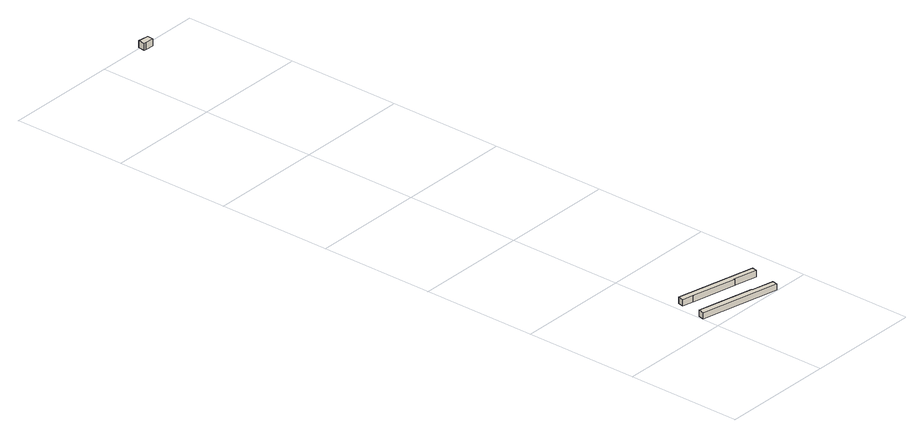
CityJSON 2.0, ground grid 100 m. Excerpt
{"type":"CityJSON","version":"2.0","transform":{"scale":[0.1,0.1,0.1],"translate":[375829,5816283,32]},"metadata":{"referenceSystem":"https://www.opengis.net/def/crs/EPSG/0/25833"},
"CityObjects":{
"building1":{"type":"Building","attributes":{"Gemeindeschluessel":"11000005","BezugspunktDach":"2200","function":"51009_1610","measuredHeight":5.3,"storeysAboveGround":0},"address":[{"country":"Germany","locality":"Berlin"}],"geometry":[{"type":"Solid","lod":"1","boundaries":[[[[0,1,2,3,4,5,6]],[[7,8,9,10,11,12,13]],[[7,13,6,5]],[[8,7,5,4]],[[9,8,4,3]],[[10,9,3,2]],[[11,10,2,1]],[[12,11,1,0]],[[13,12,0,6]]]]}]},
"building2":{"type":"Building","attributes":{"Gemeindeschluessel":"11000005","BezugspunktDach":"2200","function":"51009_1610","measuredHeight":5.35,"storeysAboveGround":0},"address":[{"country":"Germany","locality":"Berlin"}],"geometry":[{"type":"Solid","lod":"1","boundaries":[[[[14,15,16,17,18,19,20]],[[21,22,23,24,25,26,27]],[[21,27,20,19]],[[22,21,19,18]],[[23,22,18,17]],[[24,23,17,16]],[[25,24,16,15]],[[26,25,15,14]],[[27,26,14,20]]]]}]},
"building3":{"type":"Building","attributes":{"Gemeindeschluessel":"11000005","BezugspunktDach":"2200","function":"31001_1010","measuredHeight":6.13,"storeysAboveGround":2},"address":[{"country":"Germany","locality":"Berlin","thoroughfareNumber":"23B","thoroughfareName":"Melsunger Straße"}],"geometry":[{"type":"Solid","lod":"1","boundaries":[[[[28,29,30,31,32]],[[33,34,35,36,37]],[[33,37,32,31]],[[34,33,31,30]],[[35,34,30,29]],[[36,35,29,28]],[[37,36,28,32]]]]}]}
},
"vertices":[
[695,4,62],[705,49,62],[508,93,62],[509,97,62],[118,180,62],[21,201,62],[10,149,62],[21,201,9],[118,180,9],[509,97,9],[508,93,9],[705,49,9],[695,4,9],[10,149,9],
[160,373,62],[548,290,62],[549,295,62],[753,251,62],[763,296,62],[72,443,62],[62,394,62],[72,443,8],[763,296,8],[753,251,8],[549,295,8],[548,290,8],[160,373,8],[62,394,8],
[408,5928,91],[480,5922,91],[486,5977,91],[392,5986,91],[387,5930,91],[392,5986,30],[486,5977,30],[480,5922,30],[408,5928,30],[387,5930,30]
]}
